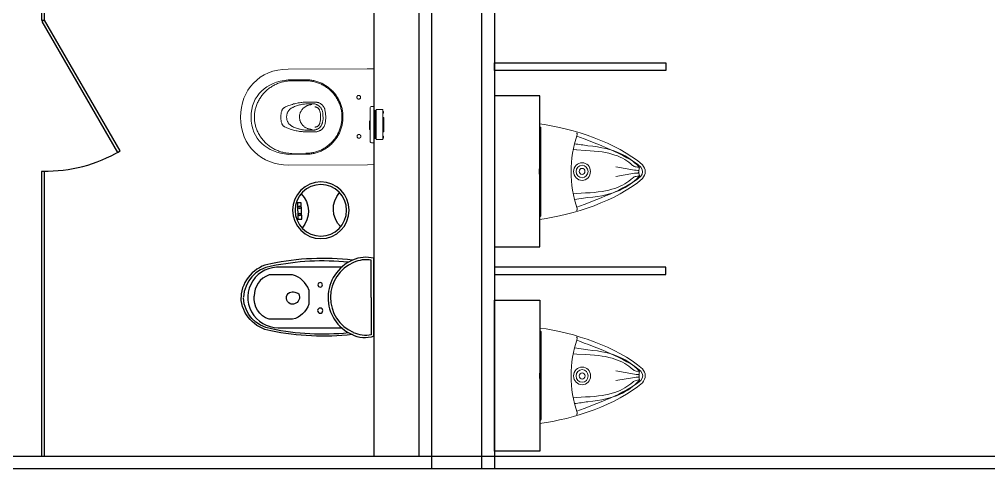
# Model space of a CAD drawing. Header units: millimetres. Extents: x 2508758 to 2608101, y 258149 to 386457.
# Drawn here: x 2526107 to 2529958, y 273910 to 275695 of the extents above; entities that cross this region are included whole.
import ezdxf

# ---------------------------------------------------------------- set-up
doc = ezdxf.new("R2010")
doc.units = ezdxf.units.MM
doc.header["$MEASUREMENT"] = 0
doc.layers.get('0').update_dxf_attribs({"linetype": 'CONTINUOUS'})
for name, color, linetype in [('A-卫生洁具_隔断', 137, 'CONTINUOUS'), ('I-toilet【卫生间】', 3, 'CONTINUOUS'), ('P-洁具', 137, 'CONTINUOUS'), ('w-洁具', 137, 'CONTINUOUS'), ('完成面', 4, 'CONTINUOUS'), ('栏杆', 212, 'CONTINUOUS')]:
    doc.layers.add(name, color=color, linetype=linetype)

# ---------------------------------------------------------------- blocks, each defined once
blk = doc.blocks.new('USWN900B')
at = {"layer": 'w-洁具', "lineweight": 9}
for points in [[(-190, 4.4), (-180.3, 4.4)], [(-190, 4.4), (-190, 4.4)], [(-177.4, 2.4), (-178.1, 3.4), (-179.1, 4.2), (-180.3, 4.4)], [(-180.3, 4.4), (-176.6, 4.4)], [(-177.4, 2.4), (-177.4, 2)], [(-175.8, 4.4), (-174.8, 4.4)], [(174.4, 0), (-174.4, 0)], [(-173.7, 4.4), (-172.7, 4.4)], [(-171.7, 4.4), (-164.7, 4.4)], [(-163.7, 4.4), (-162.6, 4.4)], [(-161.6, 4.4), (-160.8, 4.4)], [(-159.8, 4.4), (-152.8, 4.4)], [(-151.7, 4.4), (-150.7, 4.4)], [(-149.7, 4.4), (-148.7, 4.4)], [(-147.6, 4.4), (-140.6, 4.4)], [(-139.6, 4.4), (-138.8, 4.4)], [(-137.8, 4.4), (-136.7, 4.4)], [(-135.7, 4.4), (-128.7, 4.4)], [(-127.7, 4.4), (-126.7, 4.4)], [(-125.6, 4.4), (-124.6, 4.4)], [(-123.8, 4.4), (-116.8, 4.4)], [(-115.8, 4.4), (-114.8, 4.4)], [(-113.7, 4.4), (-112.7, 4.4)], [(-111.7, 4.4), (-104.7, 4.4)], [(-103.7, 4.4), (-102.6, 4.4)], [(-101.8, 4.4), (-100.8, 4.4)], [(-99.8, 4.4), (-92.8, 4.4)], [(-91.7, 4.4), (-90.7, 4.4)], [(-89.7, 4.4), (-88.7, 4.4)], [(-87.6, 4.4), (-80.7, 4.4)], [(-79.6, 4.4), (-78.8, 4.4)], [(-77.8, 4.4), (-76.7, 4.4)], [(-75.7, 4.4), (-68.7, 4.4)], [(-67.7, 4.4), (-66.7, 4.4)], [(-65.7, 4.4), (-64.6, 4.4)], [(-63.8, 4.4), (-56.8, 4.4)], [(-55.8, 4.4), (-54.8, 4.4)], [(-53.7, 4.4), (-52.7, 4.4)], [(-51.7, 4.4), (-44.7, 4.4)], [(-43.7, 4.4), (-42.6, 4.4)], [(-41.8, 4.4), (-40.8, 4.4)], [(-39.8, 4.4), (-32.8, 4.4)], [(-31.7, 4.4), (-30.7, 4.4)], [(-29.7, 4.4), (-28.7, 4.4)], [(-27.6, 4.4), (-20.7, 4.4)], [(-19.8, 4.4), (-18.8, 4.4)], [(-17.8, 4.4), (-16.7, 4.4)], [(-15.7, 4.4), (-8.7, 4.4)], [(-9.7, 6.7), (-10.1, 6.7)], [(0.7, 6.7), (-9.7, 6.7)], [(-7.7, 4.4), (-6.7, 4.4)], [(-5.6, 4.4), (-4.8, 4.4)], [(-3.8, 4.4), (-0.1, 4.4)], [(3.6, 4.4), (-0.1, 4.4)], [(0.7, 6.7), (11.1, 6.7)], [(5.7, 4.4), (4.6, 4.4)], [(7.5, 4.4), (6.5, 4.4)], [(15.5, 4.4), (8.5, 4.4)], [(11.1, 6.7), (11.5, 6.7)], [(17.6, 4.4), (16.5, 4.4)], [(19.6, 4.4), (18.6, 4.4)], [(27.6, 4.4), (20.7, 4.4)], [(29.5, 4.4), (28.7, 4.4)], [(31.5, 4.4), (30.5, 4.4)], [(39.6, 4.4), (32.6, 4.4)], [(41.6, 4.4), (40.6, 4.4)], [(43.7, 4.4), (42.6, 4.4)], [(51.5, 4.4), (44.5, 4.4)], [(53.5, 4.4), (52.5, 4.4)], [(55.6, 4.4), (54.6, 4.4)], [(63.6, 4.4), (56.6, 4.4)], [(65.7, 4.4), (64.6, 4.4)], [(67.5, 4.4), (66.5, 4.4)], [(75.5, 4.4), (68.5, 4.4)], [(77.6, 4.4), (76.5, 4.4)], [(79.6, 4.4), (78.6, 4.4)], [(87.6, 4.4), (80.6, 4.4)], [(89.5, 4.4), (88.5, 4.4)], [(91.5, 4.4), (90.5, 4.4)], [(99.6, 4.4), (92.6, 4.4)], [(101.6, 4.4), (100.6, 4.4)], [(103.5, 4.4), (102.6, 4.4)], [(111.5, 4.4), (104.5, 4.4)], [(113.5, 4.4), (112.5, 4.4)], [(115.6, 4.4), (114.6, 4.4)], [(123.6, 4.4), (116.6, 4.4)], [(125.7, 4.4), (124.6, 4.4)], [(127.5, 4.4), (126.5, 4.4)], [(135.5, 4.4), (128.5, 4.4)], [(137.6, 4.4), (136.5, 4.4)], [(139.6, 4.4), (138.6, 4.4)], [(147.6, 4.4), (140.7, 4.4)], [(149.5, 4.4), (148.5, 4.4)], [(151.5, 4.4), (150.5, 4.4)], [(159.6, 4.4), (152.6, 4.4)], [(161.6, 4.4), (160.6, 4.4)], [(163.5, 4.4), (162.6, 4.4)], [(171.5, 4.4), (164.5, 4.4)], [(173.5, 4.4), (172.5, 4.4)], [(175.6, 4.4), (174.6, 4.4)], [(180.1, 4.4), (176.6, 4.4)], [(180.1, 4.4), (178.9, 4.2), (177.8, 3.4), (177.2, 2.4)], [(177.2, 2.4), (177.2, 2)], [(190, 4.4), (180.1, 4.4)], [(190, 4.4), (190, 4.4)], [(190, 4.4), (190, 4.4)], [(190.8, 4.4), (190.8, 4.4)], [(-110.7, -133.2), (-107.4, -160.1), (-103.3, -186.9)], [(-86.6, -142.3), (-87.8, -127.9)], [(-86.6, -142.3), (-84.6, -176.7)], [(84.3, -176.9), (86.4, -141.9)], [(87.8, -127.9), (86.4, -142.3)], [(0.8, -198.3), (0.8, -198.3)], [(-6.5, -371.9), (-19.6, -298.1)], [(6.3, -371.9), (19.4, -298.1)], [(-18.6, -378.3), (-16.5, -389.9)], [(-5.6, -390.1), (-5.4, -385.5)], [(5.2, -385.5), (5.4, -390.1)], [(18.6, -378.3), (16.3, -389.9)], [(-20.2, -388.8), (-16.1, -392.6)], [(-10.4, -391.1), (-16.1, -392.6)], [(-5.6, -390.1), (-10.4, -391.1)], [(-0.3, -390.1), (-5.6, -390.1)], [(-0.3, -390.1), (0.3, -390.1)], [(0.3, -390.1), (5.4, -390.1)], [(5.4, -390.1), (10.2, -391.1)], [(10.2, -391.1), (15.9, -392.6)], [(15.9, -392.6), (20, -388.8)]]:
    blk.add_lwpolyline(points, dxfattribs=at)
for points in [[(-190, 4.4), (-172.7, -128.7), (-115.7, -302.1), (-27.8, -403.5)], [(-177.4, 2), (-176.9, 0.6), (-175.8, -0.1), (-174.4, 0)], [(27.8, -403.5), (115.5, -302), (172.5, -128.6), (190, 4.4)], [(174.4, 0), (175.7, 0), (176.8, 0.7), (177.2, 2)], [(146.8, -144.1), (51, -111.8), (-51, -111.8), (-146.8, -144.1)], [(-154.8, -140.8), (-153.1, -143.9), (-150.2, -145), (-146.8, -144.1)], [(-141.7, -142.3), (-112.9, -217.5), (-71.1, -336), (-18.4, -397)], [(18.2, -397), (70.9, -336.1), (112.7, -217.5), (141.5, -142.3)], [(103.3, -186.9), (106, -169), (108.5, -151.1), (110.7, -133.2)], [(146.8, -144.1), (150.2, -145), (153, -143.9), (154.6, -140.8)], [(-103.3, -186.9), (-93, -294.7), (-64.2, -347.9), (-20.2, -388.8)], [(-84.6, -176.9), (-80.6, -277.5), (-60, -325.9), (-25.4, -364.8)], [(20, -388.8), (64, -347.9), (92.9, -294.7), (103.3, -186.9)], [(25.2, -364.8), (59.9, -326), (80.5, -277.6), (84.3, -176.9)], [(-18.6, -378.3), (-19.6, -373.3), (-22, -368.6), (-25.4, -364.8)], [(-5.4, -385.5), (-5.4, -380.9), (-5.7, -376.4), (-6.5, -371.9)], [(-5.4, -385.5), (-5.1, -388.4), (-3.2, -390), (-0.3, -390.1)], [(0.3, -390.1), (3.1, -389.9), (4.9, -388.3), (5.2, -385.5)], [(6.3, -371.9), (5.5, -376.4), (5.2, -381), (5.2, -385.5)], [(25.2, -364.8), (21.8, -368.7), (19.5, -373.3), (18.6, -378.3)], [(-27.8, -403.5), (-10.1, -418.9), (10, -418.9), (27.8, -403.5)], [(-20.2, -388.8), (-17.4, -391.1), (-13.9, -392), (-10.4, -391.1)], [(-18.4, -397), (-6.7, -407.3), (6.5, -407.3), (18.2, -397)], [(10.2, -391.1), (13.7, -392), (17.2, -391.1), (20, -388.8)]]:
    blk.add_open_spline(points, degree=3, dxfattribs=at)
for points in [[(35.8, -163.5), (35.8, -182), (20, -197.1), (0.6, -197.1), (-18.8, -197.1), (-34.6, -182), (-34.6, -163.5), (-34.6, -145), (-18.8, -129.9), (0.6, -129.9), (20, -129.9), (35.8, -145), (35.8, -163.5)], [(25.6, -163.7), (25.6, -176.8), (14.4, -187.5), (0.7, -187.5), (-13.1, -187.5), (-24.3, -176.8), (-24.3, -163.7), (-24.3, -150.6), (-13.1, -139.9), (0.7, -139.9), (14.4, -139.9), (25.6, -150.6), (25.6, -163.7)], [(13, -163.7), (13, -170.1), (7.6, -175.2), (0.9, -175.2), (-5.8, -175.2), (-11.2, -170.1), (-11.2, -163.7), (-11.2, -157.3), (-5.8, -152.2), (0.9, -152.2), (7.6, -152.2), (13, -157.3), (13, -163.7)]]:
    blk.add_open_spline(points, degree=3, knots=[0, 0, 0, 0, 1, 1, 1, 2, 2, 2, 3, 3, 3, 4, 4, 4, 4], dxfattribs=at)
blk = doc.blocks.new('CXVCXBVCNVN')
at = {"layer": 'A-卫生洁具_隔断', "color": 8, "linetype": 'ByBlock'}
blk.add_arc((-67329.1, 427.2), 578.3, 268.8432, 300.5945, dxfattribs=at)
at = {"layer": 'w-洁具', "ltscale": 10}
blk.add_lwpolyline([(-67034.8, -70.6), (-67334.8, 449.1), (-67345.2, 443.1), (-67045.2, -76.6)], close=True, dxfattribs=at)
blk = doc.blocks.new('CW763FVB')
at = {"layer": 'w-洁具', "lineweight": 9}
blk.add_line((101.3, 190.3), (99.7, -190.3), dxfattribs=at)
for points in [[(125.8, 190.4), (101.3, 190.3)], [(125.8, 190.4), (439.8, 190.4)], [(370.8, 148.2), (366.7, 148.2), (362.6, 148), (358.4, 147.8), (354.3, 147.3), (350.2, 146.8), (346, 146.1), (341.9, 145.4), (337.9, 144.5), (333.8, 143.5), (329.8, 142.4), (325.9, 141.3), (321.9, 140), (318, 138.5), (314.2, 136.9), (310.4, 135.4), (306.6, 133.6), (302.9, 131.7), (299.2, 129.8), (295.7, 127.7), (292.1, 125.5), (288.6, 123.3), (285.2, 120.9), (281.8, 118.5), (278.6, 115.9), (275.3, 113.2), (272.2, 110.6), (269.2, 107.8), (266.2, 104.9), (263.3, 101.8), (260.5, 98.8), (257.8, 95.7), (255.1, 92.4), (252.5, 89.1), (250.1, 85.7), (247.7, 82.4), (245.5, 78.9), (243.4, 75.3), (241.3, 71.7), (239.4, 68.1), (237.5, 64.3), (235.8, 60.6), (234.1, 56.7), (232.5, 52.9), (231.1, 49), (229.9, 45), (228.6, 41), (227.5, 37), (226.5, 33), (225.6, 29), (225, 24.8), (224.3, 20.7), (223.7, 16.5), (223.4, 12.4), (223.1, 8.3), (222.8, 4.1), (222.8, 0)], [(370.8, 144.2), (366.8, 144.2), (362.8, 144), (358.8, 143.8), (354.7, 143.3), (350.7, 142.9), (346.7, 142.2), (342.7, 141.5), (338.8, 140.6), (334.9, 139.6), (330.9, 138.6), (327, 137.4), (323.2, 136.2), (319.5, 134.8), (315.8, 133.2), (312, 131.7), (308.4, 130), (304.7, 128.1), (301.1, 126.2), (297.7, 124.2), (294.2, 122.2), (290.8, 120), (287.5, 117.6), (284.3, 115.3), (281, 112.8), (277.9, 110.2), (274.9, 107.5), (271.9, 104.9), (269, 102), (266.2, 99), (263.5, 96.1), (260.8, 93), (258.2, 90), (255.8, 86.8), (253.4, 83.5), (251.1, 80.2), (248.9, 76.7), (246.8, 73.3), (244.8, 69.7), (242.9, 66.2), (241, 62.6), (239.4, 58.9), (237.8, 55.2), (236.4, 51.4), (234.9, 47.6), (233.7, 43.8), (232.4, 39.9), (231.4, 36), (230.4, 32.1), (229.6, 28.2), (228.9, 24.1), (228.2, 20.1), (227.7, 16.1), (227.3, 12.1), (227.1, 8), (226.8, 4), (226.8, 0)], [(370.8, 148.2), (439.9, 148.2)], [(370.8, 144.2), (426.1, 144.2)], [(563.6, 54.1), (561.8, 57.9), (560, 61.6), (558.1, 65.3), (556.1, 68.9), (554, 72.4), (551.8, 76), (549.4, 79.4), (547.1, 82.8), (544.6, 86.1), (542, 89.3), (539.4, 92.6), (536.6, 95.6), (533.7, 98.6), (530.8, 101.6), (527.8, 104.4), (524.7, 107.2), (521.6, 109.9), (518.4, 112.5), (515, 114.9), (511.7, 117.4), (508.2, 119.7), (504.7, 122), (501.2, 124.1), (497.6, 126.1), (493.9, 128), (490.2, 129.8), (486.4, 131.6), (482.6, 133.1), (478.7, 134.7), (474.8, 136), (470.9, 137.4), (467, 138.6), (463, 139.6), (458.9, 140.6), (454.9, 141.4), (450.8, 142.2), (446.7, 142.9), (442.6, 143.3), (438.5, 143.8), (434.4, 144), (430.2, 144.2), (426.1, 144.2)], [(151.7, 78.1), (151.7, 78.1)], [(167.3, 77.6), (167.3, 78.6), (167.1, 79.5), (166.9, 80.3), (166.4, 81.2), (166, 81.9), (165.4, 82.6), (164.7, 83.3), (164.1, 83.9), (163.3, 84.3), (162.5, 84.6), (161.6, 85), (160.7, 85.1), (159.8, 85.2), (158.9, 85.1), (158, 85), (157.2, 84.6), (156.4, 84.3), (155.6, 83.9), (154.8, 83.3), (154.3, 82.6), (153.7, 81.9), (153.1, 81.2), (152.8, 80.3), (152.6, 79.5), (152.4, 78.6), (152.4, 77.6), (152.4, 76.7), (152.6, 75.8), (152.8, 75), (153.1, 74.1), (153.7, 73.3), (154.3, 72.7), (154.8, 72), (155.6, 71.4), (156.4, 71), (157.2, 70.7), (158, 70.3), (158.9, 70.2), (159.8, 70.1), (160.7, 70.2), (161.6, 70.3), (162.5, 70.7), (163.3, 71), (164.1, 71.4), (164.7, 72), (165.4, 72.7), (166, 73.3), (166.4, 74.1), (166.9, 75), (167.1, 75.8), (167.3, 76.7), (167.3, 77.6)], [(333.4, 59.1), (331.3, 59), (329.1, 58.9), (326.9, 58.6), (324.8, 58.1), (322.7, 57.7), (320.6, 57), (318.5, 56.2), (316.5, 55.3), (314.6, 54.4), (312.7, 53.3), (310.8, 52.2), (309.2, 50.9), (307.5, 49.5), (305.8, 48.1), (304.3, 46.5), (302.8, 44.9), (301.5, 43.2), (300.2, 41.5), (299.1, 39.6), (298, 37.7), (297, 35.8), (296.2, 33.7), (295.4, 31.6), (294.9, 29.6), (294.3, 27.5)], [(316.9, 42.7), (315.5, 41.5), (312.6, 38.5)], [(334.7, 40), (333.2, 40), (331.7, 39.8), (330.3, 39.6), (328.8, 39.1), (327.4, 38.7), (326, 38), (324.7, 37.3), (323.4, 36.5), (322.2, 35.7), (321, 34.7), (320, 33.5), (319, 32.4), (318.1, 31.2), (317.3, 30), (316.6, 28.6), (316.1, 27.2), (315.5, 25.7)], [(324.2, 47.8), (320.6, 45.6), (316.9, 42.7)], [(343.1, 52.5), (341, 52.5), (338.8, 52.3), (336.6, 52.1), (334.5, 51.6), (332.4, 51.1), (330.3, 50.4), (328.3, 49.7), (326.3, 48.9), (324.4, 47.8), (324.2, 47.8)], [(333.4, 59.1), (366.1, 59.1)], [(343.1, 52.5), (358.4, 52.5)], [(395.8, -1), (395.7, 1.3), (395.6, 3.8), (395.3, 6.1), (394.9, 8.5), (394.4, 10.8), (393.8, 13.1), (393, 15.4), (392.3, 17.7), (391.3, 19.8), (390.3, 21.9), (389.1, 24), (387.9, 26), (386.6, 28.1), (385.1, 30), (383.6, 31.7), (382, 33.5), (380.3, 35.2), (378.5, 36.9), (376.7, 38.3), (374.8, 39.8), (372.8, 41.1), (370.8, 42.4), (368.7, 43.5), (366.6, 44.6), (364.5, 45.5), (362.2, 46.3), (359.9, 47.1), (357.6, 47.6), (355.3, 48.2), (353, 48.5), (350.6, 48.8), (348.1, 49.1), (345.8, 49.1)], [(384.1, 50.3), (383.2, 50.5), (379.2, 51.1), (375, 51.6), (370.8, 52.1), (366.7, 52.3), (362.6, 52.5), (358.4, 52.5)], [(455.3, 38.1), (450.9, 40.2), (446.4, 42.3), (442, 44.2), (437.5, 45.9), (432.9, 47.6), (428.2, 49.2), (423.7, 50.6), (419, 52), (414.3, 53.2), (409.6, 54.3), (404.8, 55.3), (400, 56.2), (395.2, 57), (390.4, 57.6), (385.6, 58.1), (380.7, 58.6), (375.8, 58.9), (370.9, 59), (366.1, 59.1)], [(392.9, 48.5), (387.4, 49.7), (384.1, 50.3)], [(398.8, 47.1), (395.5, 48), (392.9, 48.5)], [(422.9, 38), (419.1, 39.7), (415.3, 41.4), (411.4, 42.9), (407.5, 44.3), (403.5, 45.6), (399.5, 46.8), (398.8, 47.1)], [(574.8, 0), (574.8, 3.9), (574.6, 7.9), (574.3, 11.8), (573.9, 15.9), (573.3, 19.8), (572.8, 23.7), (572, 27.6), (571.1, 31.5), (570.1, 35.3), (569.1, 39.1), (567.9, 42.9), (566.5, 46.7), (565.1, 50.4), (563.6, 54.1)], [(294.3, 27.5), (293.5, 23.6), (292.9, 19.7), (292.3, 15.8), (292, 11.8), (291.6, 7.9), (291.4, 3.9), (291.4, 0)], [(303.8, 19.8), (303.1, 16.4), (302.7, 13.1), (302.2, 9.7), (302, 6.9)], [(302.1, 8.3), (302.4, -10.7), (302.8, -14.2), (303.4, -17.6), (304, -20.9)], [(312.6, 38.5), (312.5, 38.3), (311.2, 36.7), (309.9, 34.9), (308.7, 33), (307.7, 31.1), (306.7, 29.2), (305.9, 27.2), (305.1, 25), (304.5, 23), (304, 20.9)], [(315.5, 25.7), (314.7, 22.6), (314, 19.4), (313.3, 16.2), (312.7, 13), (312.4, 9.7), (312.1, 6.5), (311.8, 3.3), (311.8, 0), (311.8, -3.2), (312.1, -6.5), (312.4, -9.8), (312.7, -13.1), (313.3, -16.2), (314, -19.4), (314.7, -22.6), (315.5, -25.8)], [(345.8, -49.1), (348.1, -49.1), (350.6, -48.9), (353, -48.6), (355.3, -48.2), (357.6, -47.7), (359.9, -47.1), (362.2, -46.4), (364.5, -45.5), (366.6, -44.6), (368.7, -43.5), (370.8, -42.4), (372.8, -41.1), (374.8, -39.8), (376.7, -38.3), (378.5, -36.9), (380.3, -35.2), (382, -33.6), (383.6, -31.9), (385.1, -30), (386.6, -28.1), (387.9, -26), (389.1, -24), (390.3, -21.9), (391.3, -19.8), (392.3, -17.7), (393, -15.4), (393.8, -13.1), (394.4, -10.8), (394.9, -8.5), (395.3, -6.2), (395.6, -3.8), (395.7, -1.3), (395.8, 1)], [(422.2, -38.3), (424.2, -37.4), (426.1, -36.3), (427.9, -35.1), (429.7, -33.9), (431.5, -32.5), (433.2, -31.1), (434.7, -29.6), (436.2, -28.1), (437.6, -26.4), (439, -24.6), (440.2, -22.8), (441.3, -20.9), (442.3, -19), (443.2, -17), (444.1, -15), (444.8, -13), (445.4, -10.9), (445.9, -8.7), (446.3, -6.6), (446.5, -4.4), (446.8, -2.2), (446.8, 0), (446.8, 2.1), (446.5, 4.4), (446.3, 6.5), (445.9, 8.7), (445.4, 10.8), (444.8, 12.9), (444.1, 15), (443.2, 17), (442.3, 19), (441.3, 20.9), (440.2, 22.8), (439, 24.6), (437.6, 26.3), (436.2, 27.9), (434.7, 29.6), (433.2, 31.1), (431.5, 32.5), (429.7, 33.9), (427.9, 35.1), (426.1, 36.3), (424.2, 37.3), (422.2, 38.3)], [(465.2, 26.8), (464.6, 28.3), (464, 29.6), (463.2, 31), (462.3, 32.3), (461.3, 33.4), (460.3, 34.5), (459.1, 35.6), (457.9, 36.5), (456.6, 37.3), (455.3, 38.1)], [(469.8, 0), (469.8, 3), (469.6, 6), (469.3, 9.1), (468.9, 12.1), (468.3, 15.1), (467.8, 18.1), (467, 21), (466.2, 24), (465.2, 26.8)], [(629.8, 0.2), (629.8, 0.2)], [(222.8, 0), (222.8, -4.1), (223.1, -8.3), (223.4, -12.5), (223.7, -16.7), (224.3, -20.7), (224.9, -24.8), (225.6, -29), (226.5, -33), (227.5, -37), (228.6, -41), (229.9, -45), (231.1, -49), (232.5, -52.9), (234.1, -56.8), (235.8, -60.6), (237.5, -64.4), (239.4, -68.1), (241.3, -71.8), (243.4, -75.3), (245.5, -78.9), (247.7, -82.4), (250.1, -85.9), (252.5, -89.2), (255.1, -92.4), (257.8, -95.7), (260.5, -98.8), (263.3, -101.8), (266.2, -104.9), (269.2, -107.8), (272.2, -110.6), (275.3, -113.3), (278.6, -115.9), (281.8, -118.5), (285.2, -121), (288.6, -123.3), (292.1, -125.5), (295.7, -127.7), (299.2, -129.8), (302.9, -131.7), (306.6, -133.6), (310.4, -135.4), (314.2, -137), (318, -138.5), (321.9, -140), (325.9, -141.3), (329.8, -142.5), (333.8, -143.5), (337.9, -144.5), (341.9, -145.4), (346, -146.2), (350.2, -146.8), (354.3, -147.3), (358.4, -147.8), (362.6, -148), (366.7, -148.2), (370.8, -148.2)], [(226.8, 0), (226.8, -4.1), (227.1, -8.3), (227.4, -12.4), (227.7, -16.5), (228.3, -20.7), (229, -24.8), (229.8, -28.8), (230.6, -32.9), (231.7, -36.9), (232.8, -40.9), (234, -44.8), (235.3, -48.7), (236.8, -52.7), (238.4, -56.6), (240, -60.3), (241.8, -64.1), (243.7, -67.8), (245.7, -71.3), (247.7, -74.9)], [(291.4, 0), (291.4, -3.9), (291.6, -8), (292, -11.8), (292.3, -15.8), (292.9, -19.7), (293.5, -23.6), (294.3, -27.5)], [(294.3, -27.5), (294.9, -29.6), (295.4, -31.6), (296.2, -33.6), (297, -35.7), (298, -37.7), (299, -39.5), (300.1, -41.4), (301.5, -43.2), (302.8, -44.8), (304.1, -46.4), (305.7, -48), (307.3, -49.4), (309, -50.8), (310.7, -52), (312.5, -53.2), (314.4, -54.3), (316.3, -55.2), (318.3, -56.1), (320.3, -56.9), (322.3, -57.6), (324.5, -58.1), (326.6, -58.5), (328.7, -58.8)], [(304, -20.9), (304.5, -23), (305.1, -25), (305.9, -27.2), (306.7, -29.2), (307.7, -31.1), (308.7, -33), (309.9, -34.9), (311.2, -36.7), (312.5, -38.3), (314, -40), (315.5, -41.5), (317.1, -42.9), (318.8, -44.4), (320.6, -45.6), (322.5, -46.8), (324.4, -47.8), (326.3, -48.9), (328.3, -49.8), (330.3, -50.5), (332.4, -51.1), (334.5, -51.6), (336.6, -52.1), (338.8, -52.3), (341, -52.5), (343.1, -52.7)], [(315.5, -25.8), (316.1, -27.2), (316.6, -28.6), (317.3, -30), (318.1, -31.2), (319, -32.4), (320, -33.6), (321, -34.7), (322.2, -35.7), (323.4, -36.6), (324.7, -37.4), (326, -38.1), (327.4, -38.7), (328.8, -39.1), (330.3, -39.6), (331.7, -39.8), (333.2, -40), (334.7, -40.1)], [(358.4, -52.7), (362.6, -52.5), (366.7, -52.3), (370.8, -52.1), (375, -51.6), (379.2, -51.2), (383.2, -50.5), (387.4, -49.8), (391.5, -48.9), (395.5, -48), (399.5, -46.8), (403.6, -45.6), (407.5, -44.3), (411.4, -42.9), (415.3, -41.4), (419.1, -39.7), (422.9, -38)], [(366.1, -59.2), (370.9, -59), (375.9, -58.9), (380.7, -58.6), (385.6, -58.1), (390.4, -57.7), (395.2, -57), (400, -56.2), (404.8, -55.3), (409.6, -54.3), (414.3, -53.2), (419, -52), (423.7, -50.6), (428.2, -49.2), (432.9, -47.6), (437.5, -45.9), (442, -44.2), (446.4, -42.3), (450.9, -40.3), (455.3, -38.1)], [(422.1, -38.3), (420.3, -39.3)], [(455.3, -38.1), (456.6, -37.4), (457.9, -36.6), (459.1, -35.6), (460.3, -34.5), (461.3, -33.4), (462.3, -32.3), (463.2, -31), (464, -29.7), (464.6, -28.3), (465.2, -26.8)], [(465.2, -26.8), (466.2, -24), (467, -21.1), (467.8, -18.1), (468.3, -15.1), (468.9, -12.2), (469.3, -9.2), (469.6, -6), (469.8, -3), (469.8, 0)], [(563.6, -54.1), (565.1, -50.4), (566.5, -46.7), (567.9, -42.9), (569.1, -39.2), (570.1, -35.3), (571.1, -31.5), (572, -27.6), (572.8, -23.7), (573.3, -19.8), (573.9, -15.9), (574.3, -12), (574.6, -7.9), (574.8, -4), (574.8, 0)], [(587.8, 0), (587.8, 0)], [(587.8, 0), (587.8, 0)], [(629.8, -0.2), (629.8, -2.1)], [(167.3, -77.7), (167.3, -76.7), (167.1, -75.8), (166.9, -75), (166.4, -74.1), (166, -73.3), (165.4, -72.7), (164.7, -72), (164.1, -71.4), (163.3, -71), (162.5, -70.7), (161.6, -70.3), (160.7, -70.2), (159.8, -70.1), (158.9, -70.2), (158, -70.3), (157.2, -70.7), (156.4, -71), (155.6, -71.4), (154.8, -72), (154.3, -72.7), (153.7, -73.3), (153.1, -74.1), (152.8, -75), (152.6, -75.8), (152.4, -76.7), (152.4, -77.7), (152.4, -78.6), (152.6, -79.5), (152.8, -80.3), (153.1, -81.2), (153.7, -81.9), (154.3, -82.6), (154.8, -83.3), (155.6, -83.9), (156.4, -84.3), (157.2, -84.6), (158, -85), (158.9, -85.1), (159.8, -85.2), (160.7, -85.1), (161.6, -85), (162.5, -84.6), (163.3, -84.3), (164.1, -83.9), (164.7, -83.3), (165.4, -82.6), (166, -81.9), (166.4, -81.2), (166.9, -80.3), (167.1, -79.5), (167.3, -78.6), (167.3, -77.7)], [(247.7, -74.9), (250.1, -78.6), (252.4, -82.2), (255, -85.6), (257.6, -89.1), (260.2, -92.4), (263, -95.7), (265.9, -98.9)], [(328.7, -58.8), (331.1, -59), (333.4, -59.2)], [(333.4, -59.2), (366.1, -59.2)], [(342.9, -52.7), (339.8, -52.7)], [(343.1, -52.7), (358.4, -52.7)], [(426.1, -144.3), (430.2, -144.2), (434.4, -144), (438.5, -143.8), (442.6, -143.3), (446.7, -142.9), (450.8, -142.2), (454.9, -141.5), (458.9, -140.6), (463, -139.6), (467, -138.6), (470.9, -137.4), (474.8, -136), (478.7, -134.7), (482.6, -133.1), (486.4, -131.6), (490.2, -129.9), (493.9, -128), (497.6, -126.1), (501.2, -124.1), (504.7, -122), (508.2, -119.7), (511.7, -117.4), (515, -115), (518.4, -112.5), (521.6, -109.9), (524.7, -107.2), (527.7, -104.4), (530.8, -101.6), (533.7, -98.6), (536.6, -95.6), (539.4, -92.6), (542, -89.3), (544.6, -86.1), (547.1, -82.8), (549.4, -79.5), (551.8, -76), (554, -72.5), (556.1, -68.9), (558.1, -65.3), (560, -61.6), (561.8, -57.9), (563.6, -54.1)], [(265.9, -98.9), (268.8, -101.8), (271.6, -104.6), (274.7, -107.4), (277.7, -110.1), (280.8, -112.7), (284, -115.1), (287.3, -117.5), (290.6, -119.8), (294.1, -122.1), (297.4, -124.2), (301, -126.2), (304.6, -128.1), (308.2, -129.9), (311.8, -131.6), (315.5, -133.3), (319.3, -134.7), (323.1, -136.2), (327, -137.4), (330.8, -138.6), (334.8, -139.6), (338.7, -140.6), (342.7, -141.5), (346.6, -142.2), (350.6, -142.9), (354.6, -143.3), (358.6, -143.8), (362.8, -144), (366.8, -144.2), (370.8, -144.3)], [(370.8, -144.3), (426.1, -144.3)], [(370.8, -148.2), (439.9, -148.2)], [(99.7, -190.3), (125.8, -190.4)], [(125.8, -190.4), (439.8, -190.4)]]:
    blk.add_lwpolyline(points, dxfattribs=at)
for points in [[(629.8, 0), (629.8, 113.6), (548, 190.4), (439.9, 190.4)], [(587.8, 0), (587.8, 88.1), (526.4, 139.8), (439.8, 148.2)], [(439.9, -190.4), (554.9, -190.4), (629.8, -108.2), (629.8, 0)], [(439.9, -148.2), (526.4, -139.8), (587.9, -86.9), (587.9, 0)]]:
    blk.add_open_spline(points, degree=3, dxfattribs=at)
blk = doc.blocks.new('cxvcbcbvn')
at = {"layer": 'w-洁具', "color": 137, "lineweight": 9}
for points in [[(101344.7, 29923.4), (101342.8, 29923.4), (101342.8, 29916.4), (101345.1, 29916.4)], [(101370.9, 29930.5), (101345.1, 29930.5), (101345.1, 29812.1), (101370.9, 29812.1), (101370.9, 29930.5)], [(101377.7, 29924), (101377.7, 29926.3), (101373.3, 29926.3), (101373.3, 29913.8), (101375.7, 29913.8)], [(101380.6, 29923.8), (101376, 29923.8), (101376, 29817.2), (101381, 29817.2)], [(101388.3, 29943), (101382.9, 29943), (101381.9, 29943), (101381.2, 29943), (101381, 29943)], [(101381, 29943), (101381, 29942.6), (101381, 29941.7), (101381, 29940.3), (101381, 29938.1), (101381, 29935.6), (101381, 29932.6), (101381, 29929.1), (101381, 29925.3), (101381, 29921.1), (101381, 29916.4), (101381, 29906.5), (101381, 29895.6), (101381, 29884.1), (101381, 29860.6), (101381, 29848.9), (101381, 29837.9), (101381, 29827.7), (101381, 29822.9), (101381, 29818.5), (101381, 29814.5), (101381, 29810.8), (101381, 29807.5), (101381, 29804.7), (101381, 29802.2), (101381, 29800.5), (101381, 29799.2), (101381, 29798.6)], [(101344.7, 29899.5), (101341.6, 29899.5), (101341.6, 29842.5), (101345.1, 29842.5)], [(101375.5, 29906.7), (101372.8, 29906.7), (101372.8, 29899.5), (101376, 29899.5)], [(101397.8, 29853.4), (101397.8, 29885.3)], [(101397.8, 29885.3), (101397.8, 29853.4)], [(101397.8, 29884.2), (101397.6, 29884.6), (101397.2, 29884.7)], [(101397.8, 29884.2), (101397.6, 29884.6), (101397.2, 29884.7)], [(101397.2, 29851.7), (101397.6, 29851.8), (101397.8, 29852.2)], [(101397.2, 29851.7), (101397.6, 29851.8), (101397.8, 29852.2)], [(101344.7, 29824.6), (101342.8, 29824.6), (101342.8, 29817.5), (101345.1, 29817.5)], [(101375.1, 29841.8), (101372.8, 29841.8), (101372.8, 29834.8), (101375.8, 29834.8)], [(101377.4, 29817.1), (101377.4, 29815), (101373.3, 29815), (101373.3, 29828.3), (101375.7, 29828.3)], [(101381, 29798.6), (101381.2, 29798.5), (101382.1, 29798.5), (101383.4, 29798.5), (101386.6, 29798.5), (101389.6, 29798.5), (101390.6, 29798.5)]]:
    blk.add_lwpolyline(points, dxfattribs=at)
for points in [[(101395.9, 29935.9), (101395.4, 29940.5), (101392.7, 29943.1), (101388.3, 29943)], [(101395.9, 29805.1), (101395.9, 29848.7), (101395.9, 29892.3), (101395.9, 29935.9)], [(101390.6, 29798.5), (101394.4, 29799.9), (101396.2, 29803.3), (101395.9, 29807.5)]]:
    blk.add_open_spline(points, degree=3, dxfattribs=at)
blk = doc.blocks.new('HG')
at = {"layer": 'P-洁具'}
blk.add_lwpolyline([(338885.7, 22093), (338950.5, 22093), (338950.5, 22077.7), (338885.7, 22077.7)], close=True, dxfattribs=at)
for centre, radius in [((338918.1, 22169.8), 112.5), ((338918.1, 22169.8), 102.5), ((338904.1, 22085.4), 4.28), ((338932.2, 22085.4), 4.28)]:
    blk.add_circle(centre, radius, dxfattribs=at)
for centre, start, end in [((338918.1, 22318.9), 226.7865, 313.2135), ((338918.1, 22020.7), 46.7865, 133.2135)]:
    blk.add_arc(centre, 99.4, start, end, dxfattribs=at)
blk = doc.blocks.new('gtrr')
at = {"layer": 'w-洁具'}
for points in [[(675677.2, 115880.6), (675677.2, 116188, -0.177079), (675761.2, 116180.6, -0.07968), (676085.9, 116166.5, -0.355295), (676204.7, 116033.9, -0.355295)], [(675677.2, 116185.6), (675677.2, 115878.1, 0.21289), (675763.3, 115884.7, 0.07745), (676085.9, 115899.7, 0.355295), (676204.7, 116032.2, 0.355295)], [(675687.2, 116031.9), (675687.2, 116180.1, -0.160407), (675757.3, 116171.4)], [(675757.3, 116171.4, -0.653584), (675759.2, 115893.9, -0.653584)], [(675761.2, 116180.6, -0.653584), (675763.3, 115884.7, 0.651982)], [(675777.7, 116172.4, -0.075904), (676084.1, 116156.6, -0.355776), (676194.7, 116033.4)], [(675805.5, 116152.3), (676046.7, 116152.3, -1.047413), (676056.6, 115912.3), (675806.3, 115912.3)], [(675935, 116062.1, -0.248794), (675999.5, 116121.9), (676093.4, 116121.9, -0.329877), (676152.1, 116037.5)], [(675935, 116005.5, 0.248794), (675999.5, 115945.7), (676093.4, 115945.7, 0.34903), (676152.1, 116037.5)], [(675975, 116046.5, 0.456825), (675992.2, 116007, 0.152641), (676009.2, 116007, 0.599444), (676012.2, 116052.6, 0.095202), (675990.5, 116053.8, 0.117146), (675975, 116046.5)], [(675687.2, 116031.9), (675687.2, 115883.7, 0.160407), (675757.3, 115892.3)], [(675777.7, 115891.4, 0.075904), (676084.1, 115907.1, 0.355776), (676194.7, 116030.3)]]:
    blk.add_lwpolyline(points, format="xyb", dxfattribs=at)
blk.add_lwpolyline([(675935, 116062.1), (675935, 116005.5)], dxfattribs=at)
for centre, radius in [((675890, 116082.6), 8.91), ((675889.8, 115980.1), 10.3)]:
    blk.add_circle(centre, radius, dxfattribs=at)

msp = doc.modelspace()

# ---------------------------------------------------------------- linework, layer by layer
for p, q in [((2527744.6, 281186.5), (2527744.6, 273910.5)), ((2527944.6, 273910.5), (2527944.6, 276460.5))]:
    msp.add_line(p, q)
at = {"layer": 'I-toilet【卫生间】', "color": 3}
for points in [[(2526206.6, 275862.5), (2526194.6, 275862.5), (2526194.6, 275692.1), (2526206.6, 275692.1)], [(2526206.6, 275091.6), (2526194.6, 275091.6), (2526194.6, 273960.5), (2526206.6, 273960.5)]]:
    msp.add_lwpolyline(points, close=True, dxfattribs=at)
at = {"layer": 'w-洁具', "ltscale": 10}
msp.add_line((2527514.6, 275856.5), (2527514.6, 273960.5), dxfattribs=at)
at = {"layer": 'w-洁具'}
for points in [[(2528674.6, 275492.3), (2527994.6, 275492.3), (2527994.6, 275522.3), (2528674.6, 275522.3)], [(2528674.6, 274711.3), (2527994.6, 274711.3), (2527994.6, 274681.3), (2528674.6, 274681.3)]]:
    msp.add_lwpolyline(points, close=True, dxfattribs=at)
at = {"layer": 'w-洁具', "color": 137}
for points in [[(2528174.6, 275391.2), (2527994.6, 275391.2), (2527994.6, 274791.2), (2528174.6, 274791.2)], [(2528174.5, 273979.4), (2527994.6, 273979.4), (2527994.6, 274579.4), (2528174.5, 274579.4)]]:
    msp.add_lwpolyline(points, close=True, dxfattribs=at)
at = {"layer": '完成面'}
for points in [[(2527694.6, 273960.5), (2527694.6, 281136.5)], [(2527994.6, 280410.5), (2527994.6, 277310.5), (2529051.5, 277310.5), (2529051.5, 276410.5), (2528451.5, 276410.5), (2528451.5, 276410.5), (2527994.6, 276410.5), (2527994.6, 273910.5)]]:
    msp.add_lwpolyline(points, dxfattribs=at)
at = {"layer": '栏杆'}
for points in [[(2519851.5, 285460.5), (2519851.5, 273910.5), (2564901.5, 273910.5), (2564901.5, 276510.5)], [(2519901.5, 285460.5), (2519901.5, 273960.5), (2564851.5, 273960.5), (2564851.5, 276510.5)]]:
    msp.add_lwpolyline(points, dxfattribs=at)

# ---------------------------------------------------------------- block references
at = {"layer": 'w-洁具', "color": 2}
msp.add_blockref('CXVCXBVCNVN', (2593541.3, 275243.4), dxfattribs=at)
at = {"layer": 'w-洁具'}
for name, p, xscale, yscale, zscale, rotation in [('CW763FVB', (2527615.1, 275309), 1.000124999999999, 1.000124999999999, 1.000124999999999, 180.2439586574516), ('HG', (2515619.1, -64500.2), -0.9999873918059317, 0.9999873918059318, 0.9999873918059318, 271.7709188779866)]:
    msp.add_blockref(name, p, dxfattribs=dict(at, xscale=xscale, yscale=yscale, zscale=zscale, rotation=rotation))
at = {"layer": 'w-洁具', "color": 2, "xscale": -1, "rotation": 1.780611658119824e-05}
msp.add_blockref('cxvcbcbvn', (2628895.7, 245406.5), dxfattribs=at)
at = {"layer": 'w-洁具', "color": 1, "yscale": 0.9982199999999996, "zscale": 0.9982199999999996}
for p, xscale, rotation in [((2528179, 275090.3), 0.9982199999999996, 90.00000000000001), ((2528179.2, 274279.4), -0.9982199999999996, 90)]:
    msp.add_blockref('USWN900B', p, dxfattribs=dict(at, xscale=xscale, rotation=rotation))
at = {"layer": 'w-洁具', "xscale": -1}
msp.add_blockref('gtrr', (3203191.8, 158558.1), dxfattribs=at)

doc.saveas('drawing.dxf')
